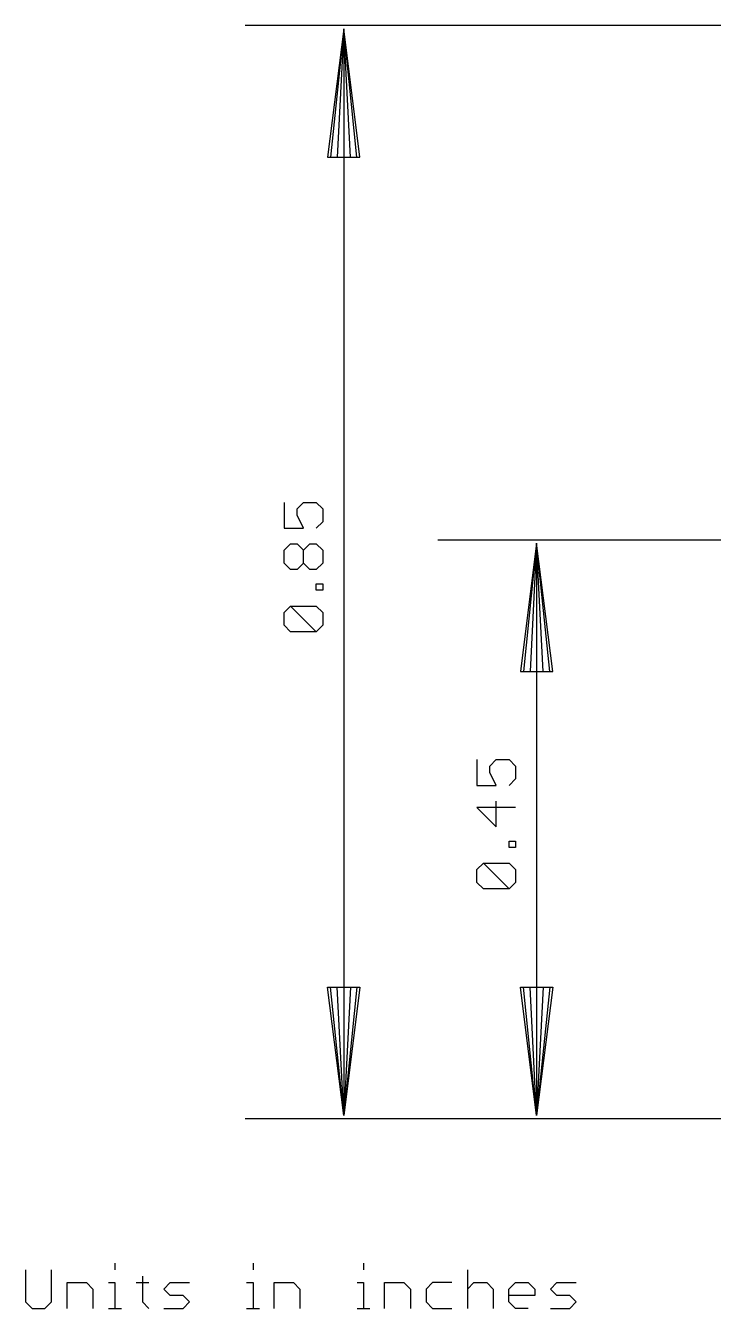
# Model space of a CAD drawing. Extents: x -47 to 60, y -34 to 22.
# Drawn here: x -13.91 to -0.32, y -3.75 to 21.59 of the extents above; entities that cross this region are included whole.
import ezdxf

# ---------------------------------------------------------------- set-up
doc = ezdxf.new("R2010")
doc.units = 0
doc.layers.add('47', color=253, linetype='CONTINUOUS')

msp = doc.modelspace()

# ---------------------------------------------------------------- linework, layer by layer
at = {"layer": '47'}
for p, q in [((0, 21.59), (-9.57, 21.59)), ((-7.62, 21.525), (-7.9392, 18.99)), ((-7.62, 21.525), (-7.88, 18.99)), ((-7.62, 21.525), (-7.75, 18.99)), ((-7.62, 21.525), (-7.62, 0.065)), ((-7.3008, 18.99), (-7.62, 21.525)), ((-7.49, 18.99), (-7.62, 21.525)), ((-7.36, 18.99), (-7.62, 21.525)), ((-7.9392, 18.99), (-7.3008, 18.99)), ((-8.7984, 12.1727), (-8.7984, 11.6643)), ((-8.5442, 12.0456), (-8.4171, 12.1727)), ((-8.4171, 12.1727), (-8.1629, 12.1727)), ((-8.1629, 12.1727), (-8.0358, 12.0456)), ((-8.5442, 11.9185), (-8.5442, 12.0456)), ((-8.4171, 11.6643), (-8.5442, 11.9185)), ((-8.0358, 12.0456), (-8.0358, 11.7914)), ((-8.7984, 11.6643), (-8.4171, 11.6643)), ((-8.0358, 11.7914), (-8.1629, 11.6643)), ((6.35, 11.43), (-5.76, 11.43)), ((-8.7984, 11.227), (-8.6713, 11.3541)), ((-8.7984, 10.9728), (-8.7984, 11.227)), ((-8.6713, 11.3541), (-8.5442, 11.3541)), ((-8.5442, 11.3541), (-8.4171, 11.227)), ((-8.4171, 11.227), (-8.29, 11.3541)), ((-8.4171, 10.9728), (-8.4171, 11.227)), ((-8.29, 11.3541), (-8.1629, 11.3541)), ((-8.1629, 11.3541), (-8.0358, 11.227)), ((-8.0358, 11.227), (-8.0358, 10.9728)), ((-3.81, 11.365), (-4.1292, 8.83)), ((-3.81, 11.365), (-4.07, 8.83)), ((-3.81, 11.365), (-3.94, 8.83)), ((-3.81, 11.365), (-3.81, 0.065)), ((-3.4908, 8.83), (-3.81, 11.365)), ((-3.68, 8.83), (-3.81, 11.365)), ((-3.55, 8.83), (-3.81, 11.365)), ((-8.6713, 10.8457), (-8.7984, 10.9728)), ((-8.4171, 10.9728), (-8.5442, 10.8457)), ((-8.29, 10.8457), (-8.4171, 10.9728)), ((-8.0358, 10.9728), (-8.1629, 10.8457)), ((-8.5442, 10.8457), (-8.6713, 10.8457)), ((-8.1629, 10.8457), (-8.29, 10.8457)), ((-8.1629, 10.4364), (-8.1629, 10.5635)), ((-8.1629, 10.5635), (-8.0358, 10.5635)), ((-8.0358, 10.4364), (-8.1629, 10.4364)), ((-8.0358, 10.5635), (-8.0358, 10.4364)), ((-8.7984, 9.9991), (-8.6713, 10.1262)), ((-8.7984, 9.7449), (-8.7984, 9.9991)), ((-8.6713, 10.1262), (-8.1629, 10.1262)), ((-8.1629, 9.6178), (-8.6713, 10.1262)), ((-8.1629, 10.1262), (-8.0358, 9.9991)), ((-8.0358, 9.9991), (-8.0358, 9.7449)), ((-8.6713, 9.6178), (-8.7984, 9.7449)), ((-8.0358, 9.7449), (-8.1629, 9.6178)), ((-8.1629, 9.6178), (-8.6713, 9.6178)), ((-4.1292, 8.83), (-3.4908, 8.83)), ((-4.9884, 7.0927), (-4.9884, 6.5842)), ((-4.7342, 6.9656), (-4.6071, 7.0927)), ((-4.7342, 6.8385), (-4.7342, 6.9656)), ((-4.6071, 7.0927), (-4.3529, 7.0927)), ((-4.3529, 7.0927), (-4.2258, 6.9656)), ((-4.2258, 6.9656), (-4.2258, 6.7114)), ((-4.6071, 6.5842), (-4.7342, 6.8385)), ((-4.2258, 6.7114), (-4.3529, 6.5842)), ((-4.9884, 6.5842), (-4.6071, 6.5842)), ((-4.2258, 6.147), (-4.9884, 6.147)), ((-4.9884, 6.147), (-4.6071, 5.7657)), ((-4.6071, 5.7657), (-4.6071, 6.2741)), ((-4.3529, 5.3564), (-4.3529, 5.4835)), ((-4.3529, 5.4835), (-4.2258, 5.4835)), ((-4.2258, 5.3564), (-4.3529, 5.3564)), ((-4.2258, 5.4835), (-4.2258, 5.3564)), ((-4.9884, 4.9191), (-4.8613, 5.0462)), ((-4.9884, 4.6649), (-4.9884, 4.9191)), ((-4.8613, 5.0462), (-4.3529, 5.0462)), ((-4.3529, 4.5378), (-4.8613, 5.0462)), ((-4.3529, 5.0462), (-4.2258, 4.9191)), ((-4.2258, 4.9191), (-4.2258, 4.6649)), ((-4.8613, 4.5378), (-4.9884, 4.6649)), ((-4.2258, 4.6649), (-4.3529, 4.5378)), ((-4.3529, 4.5378), (-4.8613, 4.5378)), ((-7.62, 0.065), (-7.9392, 2.6)), ((-7.9392, 2.6), (-7.3008, 2.6)), ((-7.62, 0.065), (-7.88, 2.6)), ((-7.62, 0.065), (-7.75, 2.6)), ((-7.3008, 2.6), (-7.62, 0.065)), ((-7.49, 2.6), (-7.62, 0.065)), ((-7.36, 2.6), (-7.62, 0.065)), ((-3.81, 0.065), (-4.1292, 2.6)), ((-4.1292, 2.6), (-3.4908, 2.6)), ((-3.81, 0.065), (-4.07, 2.6)), ((-3.81, 0.065), (-3.94, 2.6)), ((-3.4908, 2.6), (-3.81, 0.065)), ((-3.68, 2.6), (-3.81, 0.065)), ((-3.55, 2.6), (-3.81, 0.065)), ((0, 0), (-9.57, 0)), ((6.35, 0), (-5.76, 0)), ((-13.9065, -2.9839), (-13.9065, -3.6194)), ((-13.3981, -3.6194), (-13.3981, -2.9839)), ((-12.1422, -2.8567), (-12.1422, -2.9839)), ((-9.4136, -2.8567), (-9.4136, -2.9839)), ((-7.2308, -2.8567), (-7.2308, -2.9839)), ((-5.175, -2.9839), (-5.175, -3.7465)), ((-13.0879, -3.7465), (-13.0879, -3.2381)), ((-13.0879, -3.2381), (-12.7066, -3.2381)), ((-12.7066, -3.2381), (-12.5795, -3.3652)), ((-12.2693, -3.2381), (-12.1422, -3.2381)), ((-12.1422, -3.2381), (-12.1422, -3.7465)), ((-11.7236, -3.2381), (-11.4694, -3.2381)), ((-11.5965, -3.111), (-11.5965, -3.6194)), ((-11.1779, -3.3652), (-11.0508, -3.2381)), ((-11.0508, -3.2381), (-10.6695, -3.2381)), ((-9.5408, -3.2381), (-9.4136, -3.2381)), ((-9.4136, -3.2381), (-9.4136, -3.7465)), ((-8.995, -3.7465), (-8.995, -3.2381)), ((-8.995, -3.2381), (-8.6137, -3.2381)), ((-8.6137, -3.2381), (-8.4866, -3.3652)), ((-7.3579, -3.2381), (-7.2308, -3.2381)), ((-7.2308, -3.2381), (-7.2308, -3.7465)), ((-6.8122, -3.7465), (-6.8122, -3.2381)), ((-6.8122, -3.2381), (-6.4308, -3.2381)), ((-6.4308, -3.2381), (-6.3037, -3.3652)), ((-5.8665, -3.2381), (-5.9936, -3.3652)), ((-5.4851, -3.2381), (-5.8665, -3.2381)), ((-5.175, -3.3652), (-5.0479, -3.2381)), ((-5.0479, -3.2381), (-4.7937, -3.2381)), ((-4.7937, -3.2381), (-4.6666, -3.3652)), ((-4.3564, -3.3652), (-4.2293, -3.2381)), ((-4.2293, -3.2381), (-3.9751, -3.2381)), ((-3.9751, -3.2381), (-3.848, -3.3652)), ((-3.5378, -3.3652), (-3.4107, -3.2381)), ((-3.4107, -3.2381), (-3.0294, -3.2381)), ((-12.5795, -3.3652), (-12.5795, -3.7465)), ((-11.0508, -3.4923), (-11.1779, -3.3652)), ((-10.7966, -3.4923), (-11.0508, -3.4923)), ((-10.6695, -3.6194), (-10.7966, -3.4923)), ((-8.4866, -3.3652), (-8.4866, -3.7465)), ((-6.3037, -3.3652), (-6.3037, -3.7465)), ((-5.9936, -3.3652), (-5.9936, -3.6194)), ((-4.6666, -3.3652), (-4.6666, -3.7465)), ((-4.3564, -3.6194), (-4.3564, -3.3652)), ((-3.848, -3.4923), (-4.3564, -3.4923)), ((-3.848, -3.3652), (-3.848, -3.4923)), ((-3.4107, -3.4923), (-3.5378, -3.3652)), ((-3.1565, -3.4923), (-3.4107, -3.4923)), ((-3.0294, -3.6194), (-3.1565, -3.4923)), ((-13.9065, -3.6194), (-13.7794, -3.7465)), ((-13.7794, -3.7465), (-13.5252, -3.7465)), ((-13.5252, -3.7465), (-13.3981, -3.6194)), ((-12.2693, -3.7465), (-12.0151, -3.7465)), ((-11.5965, -3.6194), (-11.4694, -3.7465)), ((-11.1779, -3.7465), (-10.7966, -3.7465)), ((-10.7966, -3.7465), (-10.6695, -3.6194)), ((-9.5408, -3.7465), (-9.2865, -3.7465)), ((-7.3579, -3.7465), (-7.1037, -3.7465)), ((-5.9936, -3.6194), (-5.8665, -3.7465)), ((-5.8665, -3.7465), (-5.4851, -3.7465)), ((-4.2293, -3.7465), (-4.3564, -3.6194)), ((-3.9751, -3.7465), (-4.2293, -3.7465)), ((-3.5378, -3.7465), (-3.1565, -3.7465)), ((-3.1565, -3.7465), (-3.0294, -3.6194))]:
    msp.add_line(p, q, dxfattribs=at)

doc.saveas('drawing.dxf')
